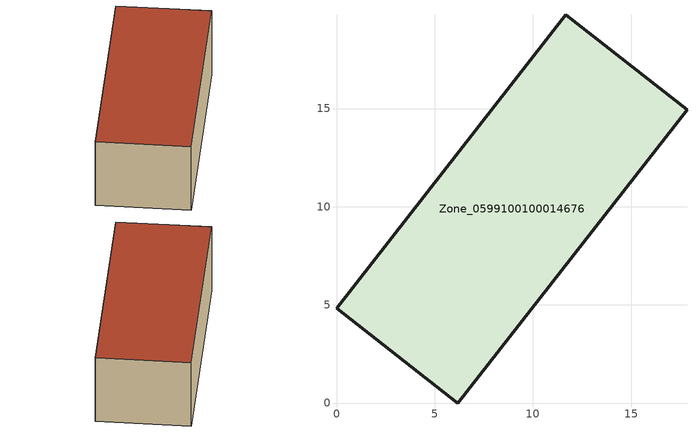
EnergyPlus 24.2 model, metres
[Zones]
Zone_0599100100014676
 floor ground (C_G): 6.17,0 0,4.83 11.69,19.76 17.85,14.94 z1.96
 wall outside (C_F): 0,4.83 6.17,0 17.85,14.94 11.69,19.76 0,4.83 z1.96:8.31
 roof outside (C_R): 17.85,14.94 11.69,19.76 0,4.83 6.17,0 z8.31
[BUILDING]
Pand.0599100100014676: North Axis=0; Terrain=City; Loads Convergence Tolerance Value=0.04; Temperature Convergence Tolerance Value=0.4; Solar Distribution=FullExterior; Maximum Number of Warmup Days=25; Minimum Number of Warmup Days=1
[Site:Location]
Rotterdam.The.Hague.AP_ZH_NLD Design_Conditions: Latitude=51.96; Longitude=4.45; Time Zone=1; Elevation=-4.5
[SITE:GROUNDTEMPERATURE:BUILDINGSURFACE]
18, 18, 18, 18, 18, 18, 18, 18, 18, 18, 18, 18
[MATERIAL] Thermal Absorptance=0.9; Solar Absorptance=0.7; Visible Absorptance=0.7
Name | Roughness | Thickness | Conductivity | Density | Specific Heat
G.D.2015-2018 | MediumSmooth | 0.15 | 0.0428571 | 540 | 1210
F.D.2015-2018 | Rough | 0.3 | 0.0666667 | 1920 | 840
R.D.2015-2018 | MediumRough | 0.2 | 0.0333333 | 1500 | 1000
[CONSTRUCTION]
C_G: G.D.2015-2018
C_F: F.D.2015-2018
C_R: R.D.2015-2018
[ZONE]
Zone_0599100100014676: Type=1; Multiplier=1; Ceiling Height=Autocalculate; Volume=Autocalculate; Floor Area=autocalculate; Part of Total Floor Area=Yes
[ZONEINFILTRATION:DESIGNFLOWRATE]
Infil_Zone_0599100100014676: Zone or ZoneList or Space or SpaceList=Zone_0599100100014676; Schedule=AlwaysOn; Design Flow Rate Calculation Method=Flow/Area; Flow Rate per Floor Area=0.0021; Constant Term Coefficient=1; Temperature Term Coefficient=0; Velocity Term Coefficient=0; Velocity Squared Term Coefficient=0
[HVACTEMPLATE:ZONE:IDEALLOADSAIRSYSTEM]
Zone_0599100100014676: Maximum Heating Supply Air Temperature=50; Minimum Cooling Supply Air Temperature=13; Maximum Heating Supply Air Humidity Ratio=0.0156; Minimum Cooling Supply Air Humidity Ratio=0.0077; Heating Limit=NoLimit; Cooling Limit=NoLimit; Dehumidification Control Type=ConstantSensibleHeatRatio; Cooling Sensible Heat Ratio=0.7; Dehumidification Setpoint=60; Humidification Control Type=None; Humidification Setpoint=30; Outdoor Air Method=None; Outdoor Air Flow Rate per Person=0.00944; Outdoor Air Flow Rate per Zone Floor Area=0; Outdoor Air Flow Rate per Zone=0; Demand Controlled Ventilation Type=None; Outdoor Air Economizer Type=NoEconomizer; Heat Recovery Type=None; Sensible Heat Recovery Effectiveness=0.7; Latent Heat Recovery Effectiveness=0.65
[ZONECONTROL:THERMOSTAT]
ThermostatControl_Zone_0599100100014676: Zone or ZoneList=Zone_0599100100014676; Control Type Schedule=DualSetpointControlType; Control 1=Thermostat_Zone_0599100100014676; Temperature Difference Between Cutout And Setpoint=0
[THERMOSTATSETPOINT:DUALSETPOINT]
Thermostat_Zone_0599100100014676: Heating Setpoint Temperature Schedule=HeatingSetpoint_Zone_0599100100014676; Cooling Setpoint Temperature Schedule=CoolingSetpoint_Zone_0599100100014676
[SCHEDULE:COMPACT]
HeatingSetpoint_Zone_0599100100014676: Through: 12/31, For: AllDays, Until: 24:00, 21
CoolingSetpoint_Zone_0599100100014676: Through: 12/31, For: AllDays, Until: 24:00, 24
DualSetpointControlType: Through: 12/31, For: AllDays, Until: 24:00, 4
AlwaysOn: Through: 12/31, For: AllDays, Until: 24:00, 1
